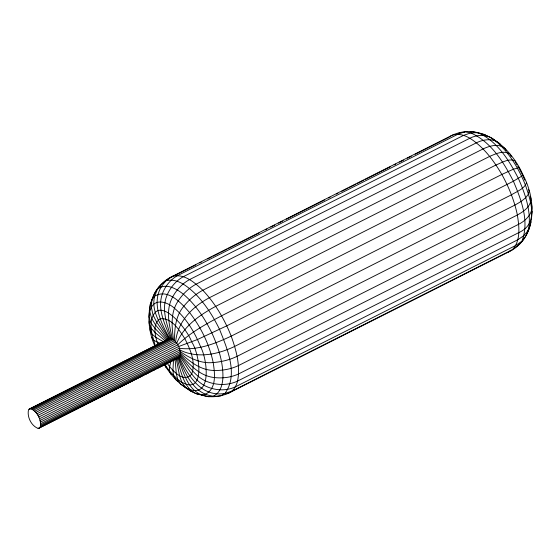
<?xml version="1.0" encoding="UTF-8"?>
<svg xmlns="http://www.w3.org/2000/svg" width="560" height="560" viewBox="0 0 560 560"><rect width="100%" height="100%" fill="white"/><g stroke="black" fill="none" stroke-linecap="round" stroke-linejoin="round"><path stroke-width="0.84" d="M30.555 408.674C37.373 411.229 41.755 420.196 40.187 427.217L39.326 428.155L38.122 428.428C31.311 425.873 26.929 416.906 28.497 409.885L29.358 408.954L170.373 338.163C177.191 340.725 181.573 349.685 180.005 356.706L179.144 357.644L177.94 357.924C183.365 371.21 186.62 388.297 201.215 394.765C209.888 398.139 219.632 396.844 228.088 393.428L508.354 252.091C537.194 238.413 536.438 199.843 523.159 175.294C512.05 149.079 483.035 122.045 452.935 134.876L172.669 276.22C146.895 288.176 144.27 321.902 154.553 345.282M149.24 320.915L149.142 323.183L151.109 328.216L151.935 334.047L155.379 345.954M531.013 221.893C528.892 232.526 523.061 243.355 513.261 248.654M173.537 359.555L172.949 370.321L173.53 375.634L175.854 379.687L180.859 384.279L191.051 391.328L196.35 393.799L208.446 396.739L220.829 395.85L224.924 393.442L232.253 390.971L512.519 249.634C520.982 240.31 519.155 226.436 517.37 214.998C514.409 200.753 508.9 187.152 501.844 174.454C493.633 160.538 483.707 146.979 469.854 138.236C463.575 134.582 454.937 132.132 448.77 137.333M529.235 226.856L529.116 228.515L527.751 230.293M150.346 327.537L150.129 330.134L151.935 334.047L155.799 337.281L163.751 341.943M152.327 299.936C154.301 288.988 163.646 281.603 172.669 276.22C184.548 273.518 194.831 282.702 202.797 290.262C215.278 303.422 224.553 319.333 231.196 336.14C236.32 350.406 240.541 365.876 237.58 381.08C236.11 386.876 232.176 393.414 225.582 393.764M531.678 213.668L532 211.372M170.856 361.62L169.652 366.59L169.379 370.937L170.905 374.087L175.854 379.687L178.465 381.367M165.942 363.909L165.396 365.526L166.166 367.64L170.905 374.087L172.2 374.787M158.522 288.743L159.117 287.133L160.489 286.174M152.558 298.27L150.087 304.689L149.023 316.932L151.011 322.973L151.109 328.216L155.141 332.654L165.151 340.753M523.488 239.267L524.132 237.664M149.233 310.786L149.828 309.323M526.463 183.029C523.908 189.147 516.712 191.499 511.469 194.803L231.196 336.14C215.068 343.686 197.47 350.693 179.298 348.264L39.48 418.775M167.433 280.056L168.504 278.67L195.825 264.887M164.409 341.348L170.373 338.163C164.976 324.128 156.856 308.896 162.463 293.573C165.319 286.006 170.52 279.447 177.674 275.548L457.94 134.211L465.115 131.796L470.715 132.909L477.883 132.622C497.287 141.078 509.117 160.37 518.392 178.486C525.49 194.502 531.692 212.317 528.465 230.034L523.999 235.529L517.846 239.743L237.58 381.08C227.507 385.819 215.677 385.357 205.576 380.961C194.341 375.83 188.027 364.721 180.313 355.691L40.495 426.202M508.354 252.091L511.161 250.124M458.143 133.658L460.194 132.454M199.731 262.92L201.292 262.136M207.536 258.986L211.442 257.012M213.003 256.228L219.247 253.078M220.808 252.294L227.052 249.144M228.613 248.353L259.063 233.002M265.307 229.852L266.868 229.061M270.774 227.094L274.673 225.127M278.579 223.16L282.485 221.186M286.384 219.219L324.639 199.927M328.545 197.96L330.106 197.176M336.35 194.026L337.911 193.235M341.817 191.268L348.061 188.118M349.622 187.334L355.866 184.184M357.427 183.393L363.671 180.243M365.239 179.459L390.215 166.859M394.121 164.892L395.682 164.101M399.588 162.134L403.487 160.167M407.393 158.2L411.299 156.226M415.198 154.259L447.986 137.725M29.071 409.262L169.575 338.352C159.642 320.943 149.044 297.311 166.355 280.637C178.031 277.984 188.139 287.007 195.972 294.441C205.723 304.689 213.402 316.708 219.555 329.406C227.115 348.488 238.721 374.654 224.924 393.442C201.061 397.432 188.195 375.802 179.431 357.329L38.927 428.246M30.058 409.101L31.619 408.31M37.87 405.16L39.431 404.369M45.682 401.219L49.588 399.252M51.149 398.461L57.4 395.311M58.961 394.527L60.522 393.736M101.136 373.254L105.042 371.28M108.948 369.313L112.854 367.346M116.76 365.372L120.666 363.405M122.227 362.614L125.356 361.039M31.528 408.933L171.346 338.422C167.048 324.387 160.825 308.98 167.321 294.539C170.688 287.07 176.127 280.623 183.372 276.675L463.638 135.338L470.715 132.909C491.155 141.813 503.615 162.141 513.394 181.223C521.213 199.647 529.669 221.396 521.899 241.171L515.718 245.476L235.445 386.813C225.435 391.552 213.591 390.446 203.973 385.266C192.78 378.896 187.271 366.737 180.005 356.706L40.187 427.217M32.557 409.416L172.375 338.905C169.309 325.22 165.326 310.135 172.627 297.01C176.561 289.751 182.287 283.535 189.588 279.573L469.854 138.236C478.254 133.952 490.007 134.071 496.237 141.932M33.635 410.109L173.453 339.598C171.752 326.578 170.31 312.361 178.213 300.916C182.77 293.986 188.804 288.099 196.126 284.151L476.392 142.814C483.805 139.139 493.668 137.865 500.164 144.032M34.741 411.18L174.559 340.669C174.419 328.538 175.658 315.728 183.904 306.138C189.112 299.67 195.461 294.182 202.797 290.262L483.063 148.925C489.818 145.754 498.883 143.087 505.162 148.617L506.324 150.64M35.833 412.419L175.651 341.908C177.359 321.93 192.451 306.621 209.398 297.731L489.664 156.394C495.852 153.762 503.825 149.835 510.111 154.217L511.336 156.737M36.897 413.805L176.715 343.294C183.75 325.948 199.871 314.909 215.719 306.327L495.985 164.99C501.83 162.715 508.431 158.242 514.857 160.664L515.62 162.778M37.849 415.401L177.667 344.897C190.288 332.472 206.059 324.002 221.578 315.791L501.844 174.454L513.534 169.12L519.246 167.762M38.71 417.067L178.528 346.556L197.484 339.528L226.786 325.829L513.394 181.223L523.159 175.294L522.592 175.056L519.309 168.735M40.012 420.469L179.83 349.958C197.358 358.813 217.784 354.487 234.675 346.416L514.941 205.079L521.143 201.46L525.749 197.694L528.458 194.033L529.067 190.729L528.311 189.371M40.418 422.114L180.236 351.603C189.959 358.281 201.033 363.853 213.185 362.537C221.466 361.921 229.6 359.919 237.104 356.335L517.37 214.998C523.677 211.512 531.377 206.318 530.894 198.17L530.166 196.602M40.684 423.682L180.502 353.171C190.029 361.746 200.795 370.454 214.312 370.447C222.607 370.657 230.895 369.152 238.42 365.603L518.686 224.266C526.246 220.514 534.66 212.03 531.034 202.965M40.656 425.019L180.481 354.508C189.77 364.665 199.822 376.103 214.445 377.559C222.663 378.497 231.049 377.454 238.581 373.933L518.847 232.596C539.021 223.538 530.782 201.103 525.49 185.262C518.819 168.609 509.327 152.628 495.558 140.882M38.122 428.428L63.119 415.828M64.68 415.037L70.931 411.887M72.492 411.096L78.743 407.946M82.649 405.979L84.21 405.188M90.461 402.038L92.022 401.254M93.583 400.463L134.204 379.981M135.765 379.19L142.009 376.04M145.915 374.073L149.821 372.099M153.727 370.132L155.288 369.348M156.856 368.557L177.163 358.316M470.232 131.88L472.57 131.572L479.801 133.539M461.048 132.426L464.471 132.314M480.613 133.7L484.666 134.505L487.298 136.248M214.305 396.193L215.908 396.508M193.403 391.944L191.051 391.328L180.859 384.279L177.73 379.484L169.379 370.937L164.577 364.203M160.293 343.35L153.468 340.291L151.949 337.575M492.926 139.51L495.257 140.595M201.684 395.01L203.133 395.682M183.568 385.686L185.465 387.422M166.621 340.326L155.057 328.482L151.011 322.973C156.086 290.318 187.712 329.189 191.674 341.929C200.508 354.823 206.101 400.351 177.73 379.484L176.281 373.38L175.077 359.023M167.468 339.717L155.561 324.912L151.641 318.479L149.772 311.577L151.368 307.272L151.9 299.789L154.63 296.24L157.528 289.037C165.711 282.576 176.407 288.666 183.302 294.154C195.741 304.654 204.82 318.521 211.911 333.039C218.309 347.116 223.314 362.299 222.915 377.923C222.425 384.923 220.325 393.246 213.122 396.109C193.424 394.009 185.437 373.443 178.745 357.735M166.943 362.901C171.654 369.859 183.631 383.901 191.695 374.038C196.07 362.075 190.183 349.16 184.758 338.527C179.221 330.071 171.927 317.695 160.307 318.738C151.697 324.03 155.484 336.546 157.759 344.449M168.315 339.374L156.625 322.042L152.978 314.867L151.368 307.272C156.345 297.976 168.462 302.708 174.489 308.266C186.585 318.584 194.929 332.633 200.788 347.263C207.725 360.199 212.478 401.723 185.766 387.709L181.846 382.368L179.557 375.669L176.274 358.862M516.033 163.443L516.852 164.766M517.671 166.089L518.49 167.412M164.409 364.805L166.166 367.64M168.889 338.751C161.798 325.766 150.689 312.081 154.63 296.24C167.951 287.994 181.468 303.289 189.539 312.515C200.97 327.166 209.321 344.323 213.185 362.537C214.816 372.995 216.881 388.486 205.492 394.191C185.766 397.999 180.88 371.98 177.212 358.47M523.208 176.498L524.748 180.103"/></g></svg>
